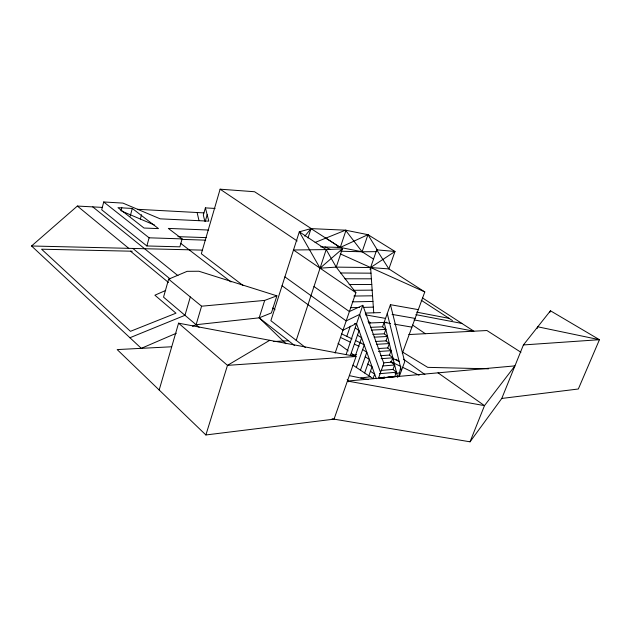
<?xml version="1.0" encoding="UTF-8"?>
<svg xmlns="http://www.w3.org/2000/svg" width="631" height="631" viewBox="0 0 631 631"><rect width="100%" height="100%" fill="white"/><g stroke="black" fill="none" stroke-linecap="round" stroke-linejoin="round"><path stroke-width="0.95" d="M400.827 366.453L398.847 376.163L386.724 377.37M346.096 354.598L362.809 305.309L349.4 311.564L313.993 286.529M215.084 208.443L205.398 207.883L208.814 221.15L160.164 218.839L122.911 203.095L103.713 201.975L101.717 209.768L146.865 245.964L179.874 246.831L182.122 238.889L168.335 228.406L208.443 230.031M120.9 210.77L121.799 207.362M130.231 216.157L132.273 208.443L117.973 207.662L144.002 228.028L158.491 228.611L132.273 208.443M140.374 219.044L141.525 214.769M146.865 245.964L149.097 237.808L103.713 201.975M192.502 326.266L196.099 324.72L259.183 317.835L271.425 312.929L276.883 295.836L198.915 271.243L187.139 271.33L168.627 279.17L163.539 297.146L199.088 327.244M205.398 207.883L203.324 215.076L204.838 221.213M205.32 221.173L207.173 214.769M159.178 390.005L178.573 323.182L356.05 356.491L334.036 419.15L205.88 434.964L117.185 349.582L171.498 346.782M311.438 228.698L254.577 191.737L220.116 189.19L201.328 253.741L242.88 285.338M190.317 296.956L184.97 315.295L129.923 337.735M196.099 324.72L201.581 306.201L168.627 279.17M205.88 434.964L227.483 365.357L269.737 340.29M285.977 343.753L259.183 317.835L264.689 300.403L276.883 295.836M307.991 237.997L311.02 228.619L345.512 230.181L367.952 234.677L395.006 251.469L388.87 268.916L370.61 267.536L336.228 267.118L320.051 268.167L299.315 231.814L311.02 228.619L340.275 247.447L362.115 251.777L376.399 251.643M296.223 340.354L326.188 249.584L342.349 248.866L336.228 267.118L355.892 292.689L335.108 353.1M320.658 246.879L340.275 247.447L346.048 230.181M377.322 250.01L367.952 234.677L362.115 251.777L340.779 251.225M346.79 336.362L350.331 326.132M369.963 269.39L376.731 249.844L395.006 251.469L370.61 267.536L373.726 312.81M350.386 355.474L359.055 330.644L355.356 327.986M355.04 356.633L361.634 337.83L357.485 335.156M356.334 367.423L364.229 345.039L360.056 342.333M360.475 370.192L366.824 352.264L362.636 349.542M364.647 372.984L369.435 359.528L365.231 356.767M370.894 327.315L382.544 326.811L390.431 304.686L418.314 309.632M368.843 375.784L372.053 366.808L367.834 364.024M372.787 334.398L384.263 333.823L385.841 329.421L382.544 326.811M375.429 341.466L385.991 340.874L387.576 336.473L384.263 333.823M378.079 348.564L387.734 347.957L389.319 343.556L385.991 340.874M378.616 377.843L383.845 363.353L362.809 305.309M380.745 355.687L389.477 355.079L391.07 350.67L387.734 347.957M383.427 362.825L391.228 362.233L392.829 357.824L389.477 355.079M381.227 370.405L392.995 369.419L394.604 365.018L391.228 362.233M402.294 353.407L424.797 291.932L388.87 268.916L376.731 249.844M392.995 369.419L396.378 372.243L394.761 376.644L379.436 378.032L379.499 378.482M399.47 375.958L404.692 361.752L390.431 304.686M332.103 418.826L470.04 441.81L484.49 405.638L514.943 365.877L347.421 381.053L484.49 405.638L438.024 372.842M501.779 398.445L523.407 344.944L550.461 310.783L599.45 339.699L578.335 388.996L501.779 398.445L470.04 441.81M537.036 328.609L537.77 326.803L599.45 339.699L523.407 344.944M549.719 312.59L550.461 310.783M304.812 236.191L311.02 228.619M176.333 333.239L141.297 348.336L31.55 245.987L77.361 206.053L102.467 207.41M320.051 268.167L342.349 248.866M376.328 378.703L356.483 323.49L342.988 330.21L282.065 285.748M337.435 247.005L340.275 247.447L367.952 234.677M165.693 290.441L154.895 295.205L175.97 313.189L130.443 331.33L41.575 249.206L132.25 251.217M315.098 242.462L345.512 230.181L362.115 251.777L373.465 259.049M360.766 378.016L370.287 376.754M395.085 373.465L399.518 372.874M201.581 306.201L264.689 300.403M379.397 373.71L396.378 372.243M382.836 365.948L394.604 365.018M381.132 358.676L392.829 357.824M356.05 356.491L227.483 365.357L178.573 323.182M350.82 355.19L356.633 354.803M378.466 351.499L391.07 350.67M376.77 344.297L389.319 343.556M273.326 341.537L288.485 340.756M408.746 334.556L486.927 330.526L520.946 352.287M374.128 337.175L387.576 336.473M371.493 330.076L385.841 329.421M354.527 323.569L356.483 323.49M368.614 323.017L386.929 322.299M365.254 313.063L380.485 312.605M350.726 307.683L359.575 307.471M363.503 307.376L373.331 307.131M352.303 301.863L372.945 301.46M353.881 296.057L372.55 295.797M336.228 267.118L326.188 249.584L293.494 249.994L355.892 292.689M353.494 290.299L372.164 290.134M349.18 284.557L371.777 284.478M344.857 278.784L371.383 278.823M340.543 272.971L370.996 273.176M31.55 245.987L202.638 250.128M488.52 368.827L427.715 367.352L402.554 352.043M181.129 239.362L205.682 240.151M149.097 237.808L182.122 238.889M177.887 236.649L206.227 237.627M137.519 209.303L203.852 212.884M390.636 323.522L384.113 322.409L397.727 377.456M394.359 324.153L411.909 327.134M392.064 314.404L415.103 318.41M365.428 314.845L385.596 318.41M414.031 319.893L473.881 331.196L422.604 298.006M415.837 314.64L461.876 323.427M416.641 312.14L449.083 318.363M349.637 375.705L368.133 379.546M388.57 377.204L388.964 377.346M383.932 376.975L385.998 377.701M121.783 211.148L154.508 225.054M325.012 247.005L330.399 249.426M340.243 253.859L424.797 291.932M341.474 333.807L352.043 338.879M355.545 340.559L360.798 343.083M392.308 358.203L399.313 361.563L396.118 359.26M340.559 337.451L350.284 342.128M354.701 344.258L359.126 346.387M390.502 361.484L399.967 366.043M402.562 367.289L419.087 375.248M325.446 237.808L340.275 247.447M421.2 300.23L452.451 320.548M326.188 249.584L299.315 231.814L270.88 320.706L305.538 347.578M370.444 371.304L374.68 374.12L373.063 378.608L352.903 365.128M220.116 189.19L297.154 240.979M412.611 325.075L425.333 333.704M368.062 321.242L370.476 322.946M403.469 359.173L424.884 374.506M284.896 276.883L346.182 320.911L359.638 314.427L380.572 372.432M338.035 343.296L348.225 350.899M351.364 353.242L355.253 356.152M272.671 307.999L275.021 309.789M180.624 243.306L231.041 281.962M259.183 317.835L294.661 345.583M92.765 206.889L177.958 275.652M132.849 248.44L169.984 278.839M77.361 206.053L128.756 248.338M130.491 251.177L168.469 282.483M347.16 379.389L348.706 381.802M387.268 313.575L401.419 370.649M197.124 212.521L199.002 220.645M383.877 377.961L383.806 377.456L384.886 377.835L381.361 378.261L381.305 377.866"/></g></svg>
